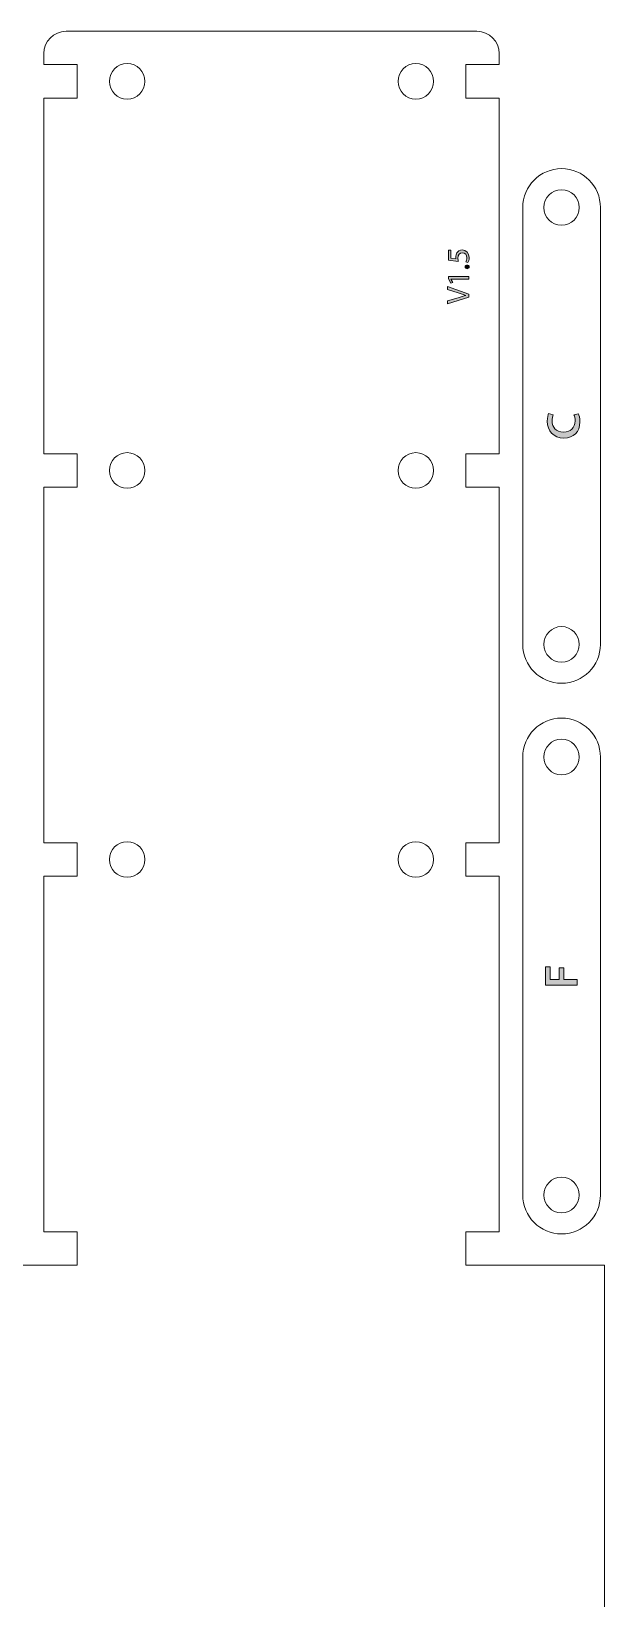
# Model space of a CAD drawing. Header units: inches. Extents: x 4 to 407, y 4 to 300.
# Drawn here: x 103.6 to 155.3, y 157.5 to 298.5 of the extents above; entities that cross this region are included whole.
import ezdxf

# ---------------------------------------------------------------- set-up
doc = ezdxf.new("R2010")
doc.units = ezdxf.units.IN
doc.header["$MEASUREMENT"] = 0
doc.layers.add('Ebene 1', color=7, linetype='Continuous')

# ---------------------------------------------------------------- blocks, each defined once
blk = doc.blocks.new('block 37')
at = {"layer": 'Ebene 1'}
h = blk.add_hatch(color=250, dxfattribs=at)
h.dxf.hatch_style = 2
h.paths.add_polyline_path([(149.94, 212.71), (149.94, 214.36), (150.37, 214.36), (150.37, 213.23), (151.16, 213.23), (151.16, 214.28), (151.58, 214.28), (151.58, 213.23), (152.79, 213.23), (152.79, 212.71)])
at = {"layer": 'Ebene 1', "lineweight": 0}
blk.add_lwpolyline([(149.94, 212.71), (149.94, 214.36), (150.37, 214.36), (150.37, 213.23), (151.16, 213.23), (151.16, 214.28), (151.58, 214.28), (151.58, 213.23), (152.79, 213.23), (152.79, 212.71), (149.94, 212.71)], dxfattribs=at)
blk = doc.blocks.new('block 36')
at = {"layer": 'Ebene 1', "lineweight": 0}
for points, knots in [([(151.39, 236.73), (153.33, 236.73), (154.89, 235.17), (154.89, 233.23), (154.89, 233.23), (154.89, 193.83), (154.89, 193.83), (154.89, 191.9), (153.33, 190.33), (151.39, 190.33), (151.39, 190.33), (151.39, 190.33), (151.39, 190.33), (149.46, 190.33), (147.89, 191.9), (147.89, 193.83), (147.89, 193.83), (147.89, 233.23), (147.89, 233.23), (147.89, 235.17), (149.46, 236.73), (151.39, 236.73), (151.39, 236.73), (151.39, 236.73), (151.39, 236.73)], [0, 0, 0, 0, 1, 1, 1, 2, 2, 2, 3, 3, 3, 4, 4, 4, 5, 5, 5, 6, 6, 6, 7, 7, 7, 8, 8, 8, 8]), ([(151.39, 234.83), (152.28, 234.83), (152.99, 234.12), (152.99, 233.23), (152.99, 232.35), (152.28, 231.63), (151.39, 231.63), (150.51, 231.63), (149.79, 232.35), (149.79, 233.23), (149.79, 234.12), (150.51, 234.83), (151.39, 234.83)], [0, 0, 0, 0, 1, 1, 1, 2, 2, 2, 3, 3, 3, 4, 4, 4, 4]), ([(151.39, 195.43), (152.28, 195.43), (152.99, 194.72), (152.99, 193.83), (152.99, 192.95), (152.28, 192.23), (151.39, 192.23), (150.51, 192.23), (149.79, 192.95), (149.79, 193.83), (149.79, 194.72), (150.51, 195.43), (151.39, 195.43)], [0, 0, 0, 0, 1, 1, 1, 2, 2, 2, 3, 3, 3, 4, 4, 4, 4])]:
    blk.add_open_spline(points, degree=3, knots=knots, dxfattribs=at)
at = {"layer": 'Ebene 1'}
blk.add_blockref('block 37', (0, 0), dxfattribs=at)
blk = doc.blocks.new('block 49')
at = {"layer": 'Ebene 1'}
h = blk.add_hatch(color=250, dxfattribs=at)
h.dxf.hatch_style = 2
edge = h.paths.add_edge_path()
edge.add_spline(control_points=[(141.41, 278.81), (141.41, 278.81), (141.41, 278.11), (141.41, 278.11), (141.41, 278.11), (141.88, 278.04), (141.88, 278.04), (141.88, 278.08), (141.87, 278.12), (141.87, 278.19), (141.87, 278.33), (141.9, 278.47), (141.97, 278.58), (142.05, 278.73), (142.21, 278.84), (142.44, 278.84), (142.8, 278.84), (143.07, 278.56), (143.07, 278.16), (143.07, 277.96), (143.01, 277.79), (142.95, 277.7), (142.95, 277.7), (142.76, 277.77), (142.76, 277.77), (142.81, 277.84), (142.87, 277.99), (142.87, 278.16), (142.87, 278.39), (142.71, 278.59), (142.47, 278.59), (142.23, 278.59), (142.06, 278.43), (142.06, 278.07), (142.06, 277.96), (142.07, 277.88), (142.08, 277.81), (142.08, 277.81), (141.2, 277.93), (141.2, 277.93), (141.2, 277.93), (141.2, 278.81), (141.2, 278.81), (141.2, 278.81), (141.41, 278.81), (141.41, 278.81)], knot_values=[0, 0, 0, 0, 1, 1, 1, 2, 2, 2, 3, 3, 3, 4, 4, 4, 5, 5, 5, 6, 6, 6, 7, 7, 7, 8, 8, 8, 9, 9, 9, 10, 10, 10, 11, 11, 11, 12, 12, 12, 13, 13, 13, 14, 14, 14, 15, 15, 15, 15], degree=3, periodic=1)
h = blk.add_hatch(color=250, dxfattribs=at)
h.dxf.hatch_style = 2
h.paths.add_polyline_path([(141.43, 276.22), (141.43, 276.21), (141.61, 275.9), (141.42, 275.85), (141.2, 276.25), (141.2, 276.46), (143.04, 276.46), (143.04, 276.22)])
h = blk.add_hatch(color=250, dxfattribs=at)
h.dxf.hatch_style = 2
edge = h.paths.add_edge_path()
edge.add_spline(control_points=[(142.89, 277.15), (142.78, 277.15), (142.71, 277.22), (142.71, 277.32), (142.71, 277.42), (142.78, 277.48), (142.89, 277.48), (142.99, 277.48), (143.07, 277.42), (143.07, 277.31), (143.07, 277.22), (142.99, 277.15), (142.89, 277.15)], knot_values=[0, 0, 0, 0, 1, 1, 1, 2, 2, 2, 3, 3, 3, 4, 4, 4, 4], degree=3, periodic=1)
h = blk.add_hatch(color=250, dxfattribs=at)
h.dxf.hatch_style = 2
edge = h.paths.add_edge_path()
edge.add_spline(control_points=[(143.04, 274.61), (143.04, 274.61), (141.13, 273.99), (141.13, 273.99), (141.13, 273.99), (141.13, 274.26), (141.13, 274.26), (141.13, 274.26), (142.07, 274.55), (142.07, 274.55), (142.33, 274.63), (142.56, 274.7), (142.78, 274.75), (142.78, 274.75), (142.78, 274.76), (142.78, 274.76), (142.56, 274.81), (142.32, 274.89), (142.07, 274.98), (142.07, 274.98), (141.13, 275.3), (141.13, 275.3), (141.13, 275.3), (141.13, 275.56), (141.13, 275.56), (141.13, 275.56), (143.04, 274.88), (143.04, 274.88), (143.04, 274.88), (143.04, 274.61), (143.04, 274.61)], knot_values=[0, 0, 0, 0, 1, 1, 1, 2, 2, 2, 3, 3, 3, 4, 4, 4, 5, 5, 5, 6, 6, 6, 7, 7, 7, 8, 8, 8, 9, 9, 9, 10, 10, 10, 10], degree=3, periodic=1)
at = {"layer": 'Ebene 1', "lineweight": 0}
blk.add_lwpolyline([(141.43, 276.22), (141.43, 276.21), (141.61, 275.9), (141.42, 275.85), (141.2, 276.25), (141.2, 276.46), (143.04, 276.46), (143.04, 276.22), (141.43, 276.22)], dxfattribs=at)
for points, knots in [([(141.41, 278.81), (141.41, 278.81), (141.41, 278.11), (141.41, 278.11), (141.41, 278.11), (141.88, 278.04), (141.88, 278.04), (141.88, 278.08), (141.87, 278.12), (141.87, 278.19), (141.87, 278.33), (141.9, 278.47), (141.97, 278.58), (142.05, 278.73), (142.21, 278.84), (142.44, 278.84), (142.8, 278.84), (143.07, 278.56), (143.07, 278.16), (143.07, 277.96), (143.01, 277.79), (142.95, 277.7), (142.95, 277.7), (142.76, 277.77), (142.76, 277.77), (142.81, 277.84), (142.87, 277.99), (142.87, 278.16), (142.87, 278.39), (142.71, 278.59), (142.47, 278.59), (142.23, 278.59), (142.06, 278.43), (142.06, 278.07), (142.06, 277.96), (142.07, 277.88), (142.08, 277.81), (142.08, 277.81), (141.2, 277.93), (141.2, 277.93), (141.2, 277.93), (141.2, 278.81), (141.2, 278.81), (141.2, 278.81), (141.41, 278.81), (141.41, 278.81)], [0, 0, 0, 0, 1, 1, 1, 2, 2, 2, 3, 3, 3, 4, 4, 4, 5, 5, 5, 6, 6, 6, 7, 7, 7, 8, 8, 8, 9, 9, 9, 10, 10, 10, 11, 11, 11, 12, 12, 12, 13, 13, 13, 14, 14, 14, 15, 15, 15, 15]), ([(142.89, 277.15), (142.78, 277.15), (142.71, 277.22), (142.71, 277.32), (142.71, 277.42), (142.78, 277.48), (142.89, 277.48), (142.99, 277.48), (143.07, 277.42), (143.07, 277.31), (143.07, 277.22), (142.99, 277.15), (142.89, 277.15)], [0, 0, 0, 0, 1, 1, 1, 2, 2, 2, 3, 3, 3, 4, 4, 4, 4]), ([(143.04, 274.61), (143.04, 274.61), (141.13, 273.99), (141.13, 273.99), (141.13, 273.99), (141.13, 274.26), (141.13, 274.26), (141.13, 274.26), (142.07, 274.55), (142.07, 274.55), (142.33, 274.63), (142.56, 274.7), (142.78, 274.75), (142.78, 274.75), (142.78, 274.76), (142.78, 274.76), (142.56, 274.81), (142.32, 274.89), (142.07, 274.98), (142.07, 274.98), (141.13, 275.3), (141.13, 275.3), (141.13, 275.3), (141.13, 275.56), (141.13, 275.56), (141.13, 275.56), (143.04, 274.88), (143.04, 274.88), (143.04, 274.88), (143.04, 274.61), (143.04, 274.61)], [0, 0, 0, 0, 1, 1, 1, 2, 2, 2, 3, 3, 3, 4, 4, 4, 5, 5, 5, 6, 6, 6, 7, 7, 7, 8, 8, 8, 9, 9, 9, 10, 10, 10, 10])]:
    blk.add_open_spline(points, degree=3, knots=knots, dxfattribs=at)
blk = doc.blocks.new('block 48')
at = {"layer": 'Ebene 1', "lineweight": 0}
for points, knots in [([(104.77, 296.51), (104.77, 296.51), (104.77, 295.51), (104.77, 295.51), (104.77, 295.51), (107.77, 295.51), (107.77, 295.51), (107.77, 295.51), (107.77, 292.51), (107.77, 292.51), (107.77, 292.51), (104.77, 292.51), (104.77, 292.51), (104.77, 292.51), (104.77, 260.51), (104.77, 260.51), (104.77, 260.51), (107.77, 260.51), (107.77, 260.51), (107.77, 260.51), (107.77, 257.51), (107.77, 257.51), (107.77, 257.51), (104.77, 257.51), (104.77, 257.51), (104.77, 257.51), (104.77, 225.51), (104.77, 225.51), (104.77, 225.51), (107.77, 225.51), (107.77, 225.51), (107.77, 225.51), (107.77, 222.51), (107.77, 222.51), (107.77, 222.51), (104.77, 222.51), (104.77, 222.51), (104.77, 222.51), (104.77, 190.51), (104.77, 190.51), (104.77, 190.51), (107.77, 190.51), (107.77, 190.51), (107.77, 190.51), (107.77, 187.51), (107.77, 187.51), (107.77, 187.51), (104.77, 187.51), (104.77, 187.51), (104.77, 187.51), (95.27, 187.51), (95.27, 187.51), (95.27, 187.51), (95.27, 127.51), (95.27, 127.51), (95.27, 127.51), (104.77, 127.51), (104.77, 127.51), (104.77, 127.51), (107.77, 127.51), (107.77, 127.51), (107.77, 127.51), (107.77, 124.51), (107.77, 124.51), (107.77, 124.51), (104.77, 124.51), (104.77, 124.51), (104.77, 124.51), (104.77, 92.51), (104.77, 92.51), (104.77, 92.51), (107.77, 92.51), (107.77, 92.51), (107.77, 92.51), (107.77, 89.51), (107.77, 89.51), (107.77, 89.51), (104.77, 89.51), (104.77, 89.51), (104.77, 89.51), (104.77, 57.51), (104.77, 57.51), (104.77, 57.51), (107.77, 57.51), (107.77, 57.51), (107.77, 57.51), (107.77, 54.51), (107.77, 54.51), (107.77, 54.51), (104.77, 54.51), (104.77, 54.51), (104.77, 54.51), (104.77, 22.51), (104.77, 22.51), (104.77, 22.51), (107.77, 22.51), (107.77, 22.51), (107.77, 22.51), (107.77, 19.51), (107.77, 19.51), (107.77, 19.51), (104.77, 19.51), (104.77, 19.51), (104.77, 19.51), (104.77, 18.51), (104.77, 18.51), (104.77, 17.4), (105.67, 16.51), (106.77, 16.51), (106.77, 16.51), (143.77, 16.51), (143.77, 16.51), (144.88, 16.51), (145.77, 17.4), (145.77, 18.51), (145.77, 18.51), (145.77, 19.51), (145.77, 19.51), (145.77, 19.51), (142.77, 19.51), (142.77, 19.51), (142.77, 19.51), (142.77, 22.51), (142.77, 22.51), (142.77, 22.51), (145.77, 22.51), (145.77, 22.51), (145.77, 22.51), (145.77, 54.51), (145.77, 54.51), (145.77, 54.51), (142.77, 54.51), (142.77, 54.51), (142.77, 54.51), (142.77, 57.51), (142.77, 57.51), (142.77, 57.51), (145.77, 57.51), (145.77, 57.51), (145.77, 57.51), (145.77, 89.51), (145.77, 89.51), (145.77, 89.51), (142.77, 89.51), (142.77, 89.51), (142.77, 89.51), (142.77, 92.51), (142.77, 92.51), (142.77, 92.51), (145.77, 92.51), (145.77, 92.51), (145.77, 92.51), (145.77, 124.51), (145.77, 124.51), (145.77, 124.51), (142.77, 124.51), (142.77, 124.51), (142.77, 124.51), (142.77, 127.51), (142.77, 127.51), (142.77, 127.51), (145.77, 127.51), (145.77, 127.51), (145.77, 127.51), (155.27, 127.51), (155.27, 127.51), (155.27, 127.51), (155.27, 187.51), (155.27, 187.51), (155.27, 187.51), (145.77, 187.51), (145.77, 187.51), (145.77, 187.51), (142.77, 187.51), (142.77, 187.51), (142.77, 187.51), (142.77, 190.51), (142.77, 190.51), (142.77, 190.51), (145.77, 190.51), (145.77, 190.51), (145.77, 190.51), (145.77, 222.51), (145.77, 222.51), (145.77, 222.51), (142.77, 222.51), (142.77, 222.51), (142.77, 222.51), (142.77, 225.51), (142.77, 225.51), (142.77, 225.51), (145.77, 225.51), (145.77, 225.51), (145.77, 225.51), (145.77, 257.51), (145.77, 257.51), (145.77, 257.51), (142.77, 257.51), (142.77, 257.51), (142.77, 257.51), (142.77, 260.51), (142.77, 260.51), (142.77, 260.51), (145.77, 260.51), (145.77, 260.51), (145.77, 260.51), (145.77, 292.51), (145.77, 292.51), (145.77, 292.51), (142.77, 292.51), (142.77, 292.51), (142.77, 292.51), (142.77, 295.51), (142.77, 295.51), (142.77, 295.51), (145.77, 295.51), (145.77, 295.51), (145.77, 295.51), (145.77, 296.51), (145.77, 296.51), (145.77, 297.61), (144.88, 298.51), (143.77, 298.51), (143.77, 298.51), (106.77, 298.51), (106.77, 298.51), (105.67, 298.51), (104.77, 297.61), (104.77, 296.51)], [0, 0, 0, 0, 1, 1, 1, 2, 2, 2, 3, 3, 3, 4, 4, 4, 5, 5, 5, 6, 6, 6, 7, 7, 7, 8, 8, 8, 9, 9, 9, 10, 10, 10, 11, 11, 11, 12, 12, 12, 13, 13, 13, 14, 14, 14, 15, 15, 15, 16, 16, 16, 17, 17, 17, 18, 18, 18, 19, 19, 19, 20, 20, 20, 21, 21, 21, 22, 22, 22, 23, 23, 23, 24, 24, 24, 25, 25, 25, 26, 26, 26, 27, 27, 27, 28, 28, 28, 29, 29, 29, 30, 30, 30, 31, 31, 31, 32, 32, 32, 33, 33, 33, 34, 34, 34, 35, 35, 35, 36, 36, 36, 37, 37, 37, 38, 38, 38, 39, 39, 39, 40, 40, 40, 41, 41, 41, 42, 42, 42, 43, 43, 43, 44, 44, 44, 45, 45, 45, 46, 46, 46, 47, 47, 47, 48, 48, 48, 49, 49, 49, 50, 50, 50, 51, 51, 51, 52, 52, 52, 53, 53, 53, 54, 54, 54, 55, 55, 55, 56, 56, 56, 57, 57, 57, 58, 58, 58, 59, 59, 59, 60, 60, 60, 61, 61, 61, 62, 62, 62, 63, 63, 63, 64, 64, 64, 65, 65, 65, 66, 66, 66, 67, 67, 67, 68, 68, 68, 69, 69, 69, 70, 70, 70, 71, 71, 71, 72, 72, 72, 73, 73, 73, 74, 74, 74, 75, 75, 75, 76, 76, 76, 76]), ([(112.27, 295.61), (113.16, 295.61), (113.87, 294.89), (113.87, 294.01), (113.87, 293.12), (113.16, 292.41), (112.27, 292.41), (111.39, 292.41), (110.67, 293.12), (110.67, 294.01), (110.67, 294.89), (111.39, 295.61), (112.27, 295.61)], [0, 0, 0, 0, 1, 1, 1, 2, 2, 2, 3, 3, 3, 4, 4, 4, 4]), ([(138.27, 295.61), (139.16, 295.61), (139.87, 294.89), (139.87, 294.01), (139.87, 293.12), (139.16, 292.41), (138.27, 292.41), (137.39, 292.41), (136.67, 293.12), (136.67, 294.01), (136.67, 294.89), (137.39, 295.61), (138.27, 295.61)], [0, 0, 0, 0, 1, 1, 1, 2, 2, 2, 3, 3, 3, 4, 4, 4, 4]), ([(112.27, 260.61), (113.16, 260.61), (113.87, 259.89), (113.87, 259.01), (113.87, 258.12), (113.16, 257.41), (112.27, 257.41), (111.39, 257.41), (110.67, 258.12), (110.67, 259.01), (110.67, 259.89), (111.39, 260.61), (112.27, 260.61)], [0, 0, 0, 0, 1, 1, 1, 2, 2, 2, 3, 3, 3, 4, 4, 4, 4]), ([(138.27, 260.61), (139.16, 260.61), (139.87, 259.89), (139.87, 259.01), (139.87, 258.12), (139.16, 257.41), (138.27, 257.41), (137.39, 257.41), (136.67, 258.12), (136.67, 259.01), (136.67, 259.89), (137.39, 260.61), (138.27, 260.61)], [0, 0, 0, 0, 1, 1, 1, 2, 2, 2, 3, 3, 3, 4, 4, 4, 4]), ([(112.27, 225.61), (113.16, 225.61), (113.87, 224.89), (113.87, 224.01), (113.87, 223.12), (113.16, 222.41), (112.27, 222.41), (111.39, 222.41), (110.67, 223.12), (110.67, 224.01), (110.67, 224.89), (111.39, 225.61), (112.27, 225.61)], [0, 0, 0, 0, 1, 1, 1, 2, 2, 2, 3, 3, 3, 4, 4, 4, 4]), ([(138.27, 225.61), (139.16, 225.61), (139.87, 224.89), (139.87, 224.01), (139.87, 223.12), (139.16, 222.41), (138.27, 222.41), (137.39, 222.41), (136.67, 223.12), (136.67, 224.01), (136.67, 224.89), (137.39, 225.61), (138.27, 225.61)], [0, 0, 0, 0, 1, 1, 1, 2, 2, 2, 3, 3, 3, 4, 4, 4, 4])]:
    blk.add_open_spline(points, degree=3, knots=knots, dxfattribs=at)
at = {"layer": 'Ebene 1'}
blk.add_blockref('block 49', (0, 0), dxfattribs=at)
blk = doc.blocks.new('block 135')
at = {"layer": 'Ebene 1'}
h = blk.add_hatch(color=250, dxfattribs=at)
h.dxf.hatch_style = 2
edge = h.paths.add_edge_path()
edge.add_spline(control_points=[(152.91, 264.11), (152.97, 263.99), (153.04, 263.71), (153.04, 263.37), (153.04, 262.47), (152.47, 261.92), (151.6, 261.92), (150.66, 261.92), (150.1, 262.57), (150.1, 263.44), (150.1, 263.78), (150.17, 264.03), (150.22, 264.13), (150.22, 264.13), (150.64, 264.02), (150.64, 264.02), (150.58, 263.88), (150.53, 263.7), (150.53, 263.46), (150.53, 262.88), (150.89, 262.46), (151.58, 262.46), (152.2, 262.46), (152.61, 262.83), (152.61, 263.46), (152.61, 263.67), (152.56, 263.89), (152.5, 264.02), (152.5, 264.02), (152.91, 264.11), (152.91, 264.11)], knot_values=[0, 0, 0, 0, 1, 1, 1, 2, 2, 2, 3, 3, 3, 4, 4, 4, 5, 5, 5, 6, 6, 6, 7, 7, 7, 8, 8, 8, 9, 9, 9, 10, 10, 10, 10], degree=3, periodic=1)
at = {"layer": 'Ebene 1', "lineweight": 0}
blk.add_open_spline([(152.91, 264.11), (152.97, 263.99), (153.04, 263.71), (153.04, 263.37), (153.04, 262.47), (152.47, 261.92), (151.6, 261.92), (150.66, 261.92), (150.1, 262.57), (150.1, 263.44), (150.1, 263.78), (150.17, 264.03), (150.22, 264.13), (150.22, 264.13), (150.64, 264.02), (150.64, 264.02), (150.58, 263.88), (150.53, 263.7), (150.53, 263.46), (150.53, 262.88), (150.89, 262.46), (151.58, 262.46), (152.2, 262.46), (152.61, 262.83), (152.61, 263.46), (152.61, 263.67), (152.56, 263.89), (152.5, 264.02), (152.5, 264.02), (152.91, 264.11), (152.91, 264.11)], degree=3, knots=[0, 0, 0, 0, 1, 1, 1, 2, 2, 2, 3, 3, 3, 4, 4, 4, 5, 5, 5, 6, 6, 6, 7, 7, 7, 8, 8, 8, 9, 9, 9, 10, 10, 10, 10], dxfattribs=at)
blk = doc.blocks.new('block 134')
at = {"layer": 'Ebene 1', "lineweight": 0}
for points, knots in [([(151.39, 286.16), (153.33, 286.16), (154.89, 284.59), (154.89, 282.66), (154.89, 282.66), (154.89, 243.36), (154.89, 243.36), (154.89, 241.43), (153.33, 239.86), (151.39, 239.86), (151.39, 239.86), (151.39, 239.86), (151.39, 239.86), (149.46, 239.86), (147.89, 241.43), (147.89, 243.36), (147.89, 243.36), (147.89, 282.66), (147.89, 282.66), (147.89, 284.59), (149.46, 286.16), (151.39, 286.16), (151.39, 286.16), (151.39, 286.16), (151.39, 286.16)], [0, 0, 0, 0, 1, 1, 1, 2, 2, 2, 3, 3, 3, 4, 4, 4, 5, 5, 5, 6, 6, 6, 7, 7, 7, 8, 8, 8, 8]), ([(151.39, 284.26), (152.28, 284.26), (152.99, 283.54), (152.99, 282.66), (152.99, 281.77), (152.28, 281.06), (151.39, 281.06), (150.51, 281.06), (149.79, 281.77), (149.79, 282.66), (149.79, 283.54), (150.51, 284.26), (151.39, 284.26)], [0, 0, 0, 0, 1, 1, 1, 2, 2, 2, 3, 3, 3, 4, 4, 4, 4]), ([(151.39, 244.96), (152.28, 244.96), (152.99, 244.24), (152.99, 243.36), (152.99, 242.48), (152.28, 241.76), (151.39, 241.76), (150.51, 241.76), (149.79, 242.48), (149.79, 243.36), (149.79, 244.24), (150.51, 244.96), (151.39, 244.96)], [0, 0, 0, 0, 1, 1, 1, 2, 2, 2, 3, 3, 3, 4, 4, 4, 4])]:
    blk.add_open_spline(points, degree=3, knots=knots, dxfattribs=at)
at = {"layer": 'Ebene 1'}
blk.add_blockref('block 135', (0, 0), dxfattribs=at)

msp = doc.modelspace()

# ---------------------------------------------------------------- block references
at = {"layer": 'Ebene 1'}
for name in ['block 48', 'block 134', 'block 36']:
    msp.add_blockref(name, (0, 0), dxfattribs=at)

doc.saveas('drawing.dxf')
